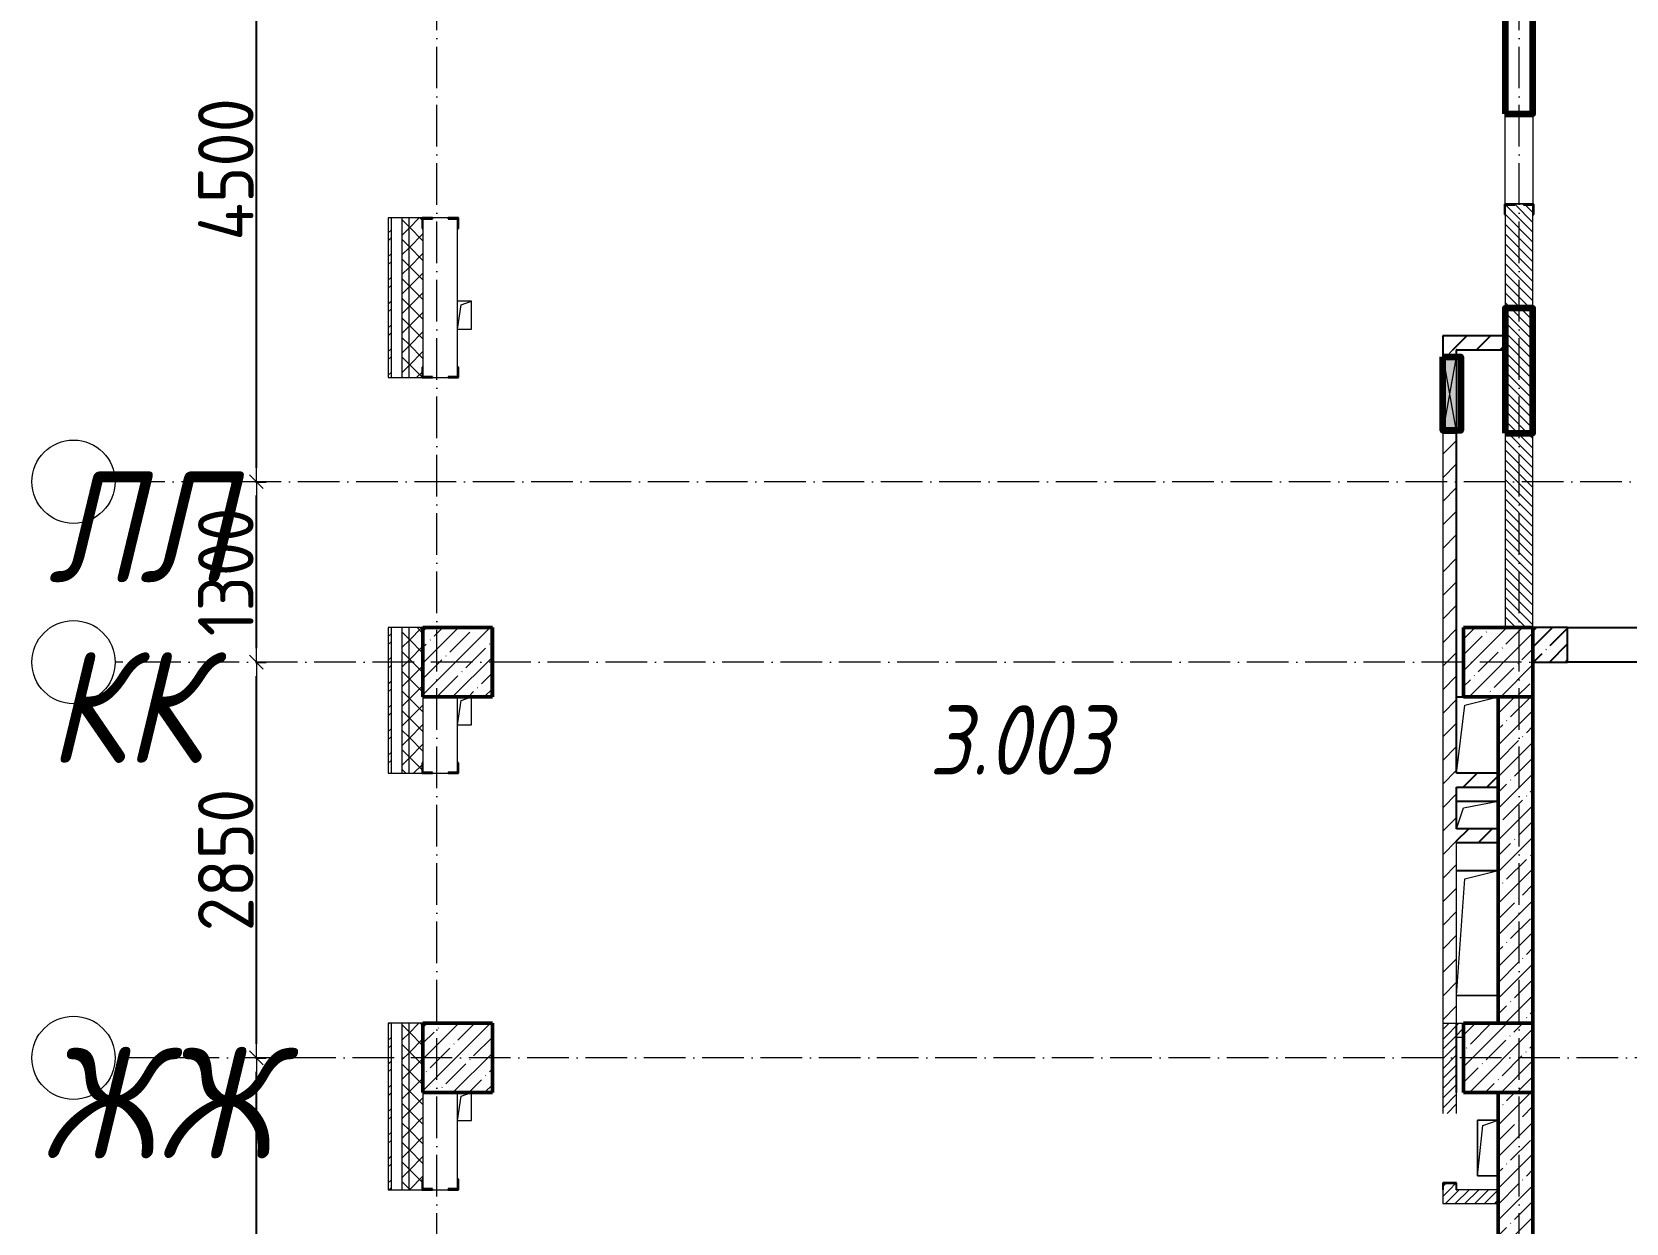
# Model space of a CAD drawing. Header units: millimetres. Extents: x -356862 to 418287, y 0 to 839748.
# Drawn here: x 137160 to 148651, y 516757 to 525337 of the extents above; entities that cross this region are included whole.
import ezdxf

# ---------------------------------------------------------------- set-up
doc = ezdxf.new("R2010")
doc.units = ezdxf.units.MM
doc.linetypes.add('50_200_ШТРИХ_1Т_ш5_п1_п1_', pattern=[700, 500, -100, 0, -100])
for name, color, linetype, lineweight in [('9.7) Заделка 956 шт', 6, 'Continuous', 158), ('A-____-____-DIMS', 7, 'Continuous', 9), ('A-DETL-GENF-OTLN', 7, 'Continuous', 9), ('A-FLOR-____-OTLN', 7, 'Continuous', 9), ('A-GENM-____-MCUT', 7, 'Continuous', 25), ('A-GENM-____-OTLN', 7, 'Continuous', 9), ('A-GENM-____-OTLN-1', 7, 'Continuous', 25), ('A-GLAZ-____-OTLN', 7, 'Continuous', 9), ('A-WALL-____-MCUT', 7, 'Continuous', 13), ('A-WALL-____-MCUT-1', 7, 'Continuous', 9), ('A-WALL-____-MCUT-2', 7, 'Continuous', 50), ('A-WALL-____-PATT-1', 7, 'Continuous', 9), ('A-WALL-FNSH-MCUT-1', 7, 'Continuous', 9), ('I-WALL-____-OTLN', 7, 'Continuous', 9), ('S-COLS-____-MCUT', 7, 'Continuous', 50), ('S-COLS-____-OTLN', 7, 'Continuous', 9), ('S-GRID-____-IDEN', 7, 'Continuous', 9), ('S-GRID-____-OTLN-1', 7, '50_200_ШТРИХ_1Т_ш5_п1_п1_', 9), ('Марки помещений', 7, 'Continuous', 9)]:
    doc.layers.add(name, color=color, linetype=linetype, lineweight=lineweight)
doc.styles.add('ISOCPEUR_I_2', font='isocpeui.ttf', dxfattribs={"width": 0.85, "height": 2.3})
doc.styles.add('ISOCPEUR_I_9', font='isocpeui.ttf', dxfattribs={"width": 0.9, "height": 250})
doc.styles.add('СПДС', font='isocpeur.ttf', dxfattribs={"width": 0.9})
doc.dimstyles.new('Размера А3', dxfattribs={"dimtxt": 200, "dimasz": 100, "dimexe": 70, "dimexo": 100, "dimgap": 20, "dimtad": 1, "dimdec": 0, "dimrnd": 10, "dimzin": 0, "dimdsep": 46, "dimtxsty": 'СПДС', "dimblk": 'ARROWHEAD_6', "dimcen": 1, "dimclrd": 256, "dimclre": 256, "dimclrt": 256, "dimazin": 0, "dimtfac": 1, "dimtdec": 0, "dimtmove": 2, "dimatfit": 3, "dimfxl": 1, "dimtolj": 1, "dimtzin": 0, "dimarcsym": 0})
pattern_1 = [(45, (142429.057, 459015.94), (-35.35534, 35.35534), [])]
pattern_2 = [(45, (142429.06, 459015.94), (-114.04925, 114.04925), []), (45, (142543.1, 459015.94), (-114.04925, 114.04925), [201.612, -40.322, 3.353, -36.97])]
pattern_3 = [(45, (142429.06, 459015.94), (-84.85281, 84.85281), [])]
pattern_4 = [(45, (142429.06, 459015.94), (-70.71068, 70.71068), []), (135, (142429.06, 459015.94), (-70.71068, -70.71068), [])]

# ---------------------------------------------------------------- blocks, each defined once
blk = doc.blocks.new('BSC_Колонна _Прямоугольная - 500х500-V25-АР1_План отверстий 3 этажа в осях 1-64_Ю-ЯЯ')
at = {"layer": 'S-COLS-____-OTLN'}
h = blk.add_hatch(dxfattribs=at)
h.set_pattern_fill('FP_32', color=256, style=0, pattern_type=2)
h.set_pattern_definition([(45, (2200, -61781.04), (-114.04925, 114.04925), []), (45, (2314.05, -61781.04), (-114.04925, 114.04925), [201.613, -40.323, 3.353, -36.97])])
h.paths.add_polyline_path([(-250, -250), (250, -250), (250, 250), (-250, 250)], flags=0)
at = {"layer": 'S-COLS-____-MCUT'}
for p, q in [((250, 250), (-250, 250)), ((-250, 250), (-250, -250)), ((250, -250), (250, 250)), ((-250, -250), (250, -250))]:
    blk.add_line(p, q, dxfattribs=at)
blk = doc.blocks.new('BSC_Колонна _Прямоугольная - 500х500-V29-АР1_План отверстий 3 этажа в осях 1-64_Ю-ЯЯ')
at = {"layer": 'S-COLS-____-OTLN'}
h = blk.add_hatch(dxfattribs=at)
h.set_pattern_fill('FP_36', color=256, style=0, pattern_type=2)
h.set_pattern_definition([(45, (-5300, -61781.04), (-114.04925, 114.04925), []), (45, (-5185.95, -61781.04), (-114.04925, 114.04925), [201.613, -40.323, 3.353, -36.97])])
h.paths.add_polyline_path([(-250, -250), (250, -250), (250, 250), (-250, 250)], flags=0)
at = {"layer": 'S-COLS-____-MCUT'}
for p, q in [((250, 250), (-250, 250)), ((-250, 250), (-250, -250)), ((250, -250), (250, 250)), ((-250, -250), (250, -250))]:
    blk.add_line(p, q, dxfattribs=at)
blk = doc.blocks.new('BSC_Колонна _Прямоугольная - 500х500-V58-АР1_План отверстий 3 этажа в осях 1-64_Ю-ЯЯ')
at = {"layer": 'S-COLS-____-OTLN'}
h = blk.add_hatch(dxfattribs=at)
h.set_pattern_fill('FP_66', color=256, style=0, pattern_type=2)
h.set_pattern_definition([(45, (2200, -58931.04), (-114.04925, 114.04925), []), (45, (2314.05, -58931.04), (-114.04925, 114.04925), [201.613, -40.323, 3.353, -36.97])])
h.paths.add_polyline_path([(-250, -250), (250, -250), (250, 250), (-250, 250), (-250, -93)], flags=0)
at = {"layer": 'S-COLS-____-MCUT'}
for p, q in [((250, 250), (-250, 250)), ((-250, 250), (-250, -250)), ((250, -250), (250, 250)), ((-250, -250), (250, -250))]:
    blk.add_line(p, q, dxfattribs=at)
blk = doc.blocks.new('BSC_Колонна _Прямоугольная - 500х500-V59-АР1_План отверстий 3 этажа в осях 1-64_Ю-ЯЯ')
at = {"layer": 'S-COLS-____-OTLN'}
h = blk.add_hatch(dxfattribs=at)
h.set_pattern_fill('FP_67', color=256, style=0, pattern_type=2)
h.set_pattern_definition([(45, (-5300, -58931.04), (-114.04925, 114.04925), []), (45, (-5185.95, -58931.04), (-114.04925, 114.04925), [201.613, -40.323, 3.353, -36.97])])
h.paths.add_polyline_path([(-250, -250), (250, -250), (250, 250), (-250, 250)], flags=0)
at = {"layer": 'S-COLS-____-MCUT'}
for p, q in [((250, 250), (-250, 250)), ((-250, 250), (-250, -250)), ((250, -250), (250, 250)), ((-250, -250), (250, -250))]:
    blk.add_line(p, q, dxfattribs=at)
blk = doc.blocks.new('Фахверк_СКБ_Уголок - 250_2700-27497298-АР1_План отверстий 3 этажа в осях 1-64_Ю-ЯЯ')
at = {"layer": 'A-GENM-____-MCUT'}
for p, q in [((200, 181), (125, 181)), ((125, 181), (125, 106)), ((131, 106), (131, 175)), ((131, 175), (200, 175)), ((200, 175), (200, 181)), ((125, 106), (131, 106)), ((131, -6), (125, -6)), ((125, -6), (125, -81)), ((125, -81), (200, -81)), ((131, -75), (131, -6)), ((200, -75), (131, -75)), ((200, -81), (200, -75))]:
    blk.add_line(p, q, dxfattribs=at)
blk = doc.blocks.new('154_Стойка_СКБ_Уголок - СМ-2480_200-28346303-АР1_План отверстий 3 этажа в осях 1-64_Ю-ЯЯ')
at = {"layer": 'A-GENM-____-MCUT'}
for p, q in [((125, 156), (125, 81)), ((200, 156), (125, 156)), ((131, 81), (131, 150)), ((131, 150), (200, 150)), ((200, 150), (200, 156)), ((125, 81), (131, 81)), ((131, 19), (125, 19)), ((125, 19), (125, -56)), ((131, -50), (131, 19)), ((125, -56), (200, -56)), ((200, -50), (131, -50)), ((200, -56), (200, -50))]:
    blk.add_line(p, q, dxfattribs=at)
blk = doc.blocks.new('Стойка_Влож_Полоса боковая - Полоса-V164-АР1_План отверстий 3 этажа в осях 1-64_Ю-ЯЯ')
at = {"layer": 'A-GENM-____-OTLN'}
for p, q in [((-5, 60), (0, 60)), ((-5, -60), (-5, 60)), ((0, 31), (0, -31)), ((0, -60), (-5, -60))]:
    blk.add_line(p, q, dxfattribs=at)
blk = doc.blocks.new('154_Фахверк_СКБ_Швеллер - Тип_100_3960_зеркало-29769493-АР1_План отверстий 3 этажа в осях 1-64_Ю-ЯЯ')
at = {"layer": 'A-GENM-____-MCUT'}
for p, q in [((175, 50), (125, 50)), ((125, 50), (125, -50)), ((128, 47), (175, 47)), ((128, -47), (128, 47)), ((175, 47), (175, 50)), ((125, -50), (175, -50)), ((175, -47), (128, -47)), ((175, -50), (175, -47))]:
    blk.add_line(p, q, dxfattribs=at)
blk = doc.blocks.new('AR_Отверстие прямоугольное _в плите_ - AR_Отверстие прямоугольное _в плите_-30459278-АР1_План отверстий 3 этажа в осях 1-64_Ю-ЯЯ')
at = {"layer": 'A-GENM-____-OTLN'}
for p, q in [((75, 200), (-75, 200)), ((-75, 200), (-75, -200)), ((-75, -200), (-37, 163)), ((-37, 163), (75, 200)), ((-75, -200), (75, -200))]:
    blk.add_line(p, q, dxfattribs=at)
blk = doc.blocks.new('AR_Отверстие прямоугольное _в плите_ - AR_Отверстие прямоугольное _в плите_-30510733-АР1_План отверстий 3 этажа в осях 1-64_Ю-ЯЯ')
at = {"layer": 'A-GENM-____-OTLN'}
for p, q in [((50, 100), (-50, 100)), ((-50, -100), (-25, 75)), ((-25, 75), (50, 100)), ((50, -100), (50, 100)), ((-50, -100), (50, -100))]:
    blk.add_line(p, q, dxfattribs=at)
blk = doc.blocks.new('AR_Отверстие прямоугольное _в плите_ - AR_Отверстие прямоугольное _в плите_-V195-АР1_План отверстий 3 этажа в осях 1-64_Ю-ЯЯ')
at = {"layer": 'A-GENM-____-OTLN'}
for p, q in [((150, 100), (-150, 100)), ((-150, -100), (-100, 50)), ((-100, 50), (150, 100))]:
    blk.add_line(p, q, dxfattribs=at)
blk = doc.blocks.new('AR_Отверстие прямоугольное _в плите_ - AR_Отверстие прямоугольное _в плите_-30552638-АР1_План отверстий 3 этажа в осях 1-64_Ю-ЯЯ')
at = {"layer": 'A-GENM-____-OTLN'}
for p, q in [((-100, 275), (-150, 275)), ((-90, 215), (150, 275)), ((-150, -275), (-90, 215))]:
    blk.add_line(p, q, dxfattribs=at)
blk = doc.blocks.new('AR_Отверстие прямоугольное _в плите_ - AR_Отверстие прямоугольное _в плите_-V197-АР1_План отверстий 3 этажа в осях 1-64_Ю-ЯЯ')
at = {"layer": 'A-GENM-____-OTLN'}
for p, q in [((150, 450), (-150, 450)), ((-150, -450), (-90, 390)), ((-90, 390), (150, 450)), ((-150, -450), (150, -450))]:
    blk.add_line(p, q, dxfattribs=at)
blk = doc.blocks.new('AR_Отверстие прямоугольное _в стене_ - AR_Отверстие прямоугольное _в стене__ОВ-36912551-АР1_План отверстий 3 этажа в осях 1-64_Ю-ЯЯ')
at = {"layer": 'A-GLAZ-____-OTLN'}
blk.add_hatch(color=256, dxfattribs=at).paths.add_polyline_path([(275, -50), (275, 50), (-275, 50), (-275, -50)], flags=0)
at = {"layer": 'A-DETL-GENF-OTLN'}
for p, q in [((-275, -50), (-275, 50)), ((-275, 50), (275, 50)), ((275, 50), (-275, -50)), ((-275, 50), (275, -50)), ((275, 50), (-275, 50)), ((-275, 50), (-275, -50)), ((275, -50), (-275, -50)), ((-275, -50), (275, -50))]:
    blk.add_line(p, q, dxfattribs=at)
blk = doc.blocks.new('154_Фахверк_СКБ_Швеллер - Тип_100_3960_зеркало-28515619-АР1_План отверстий 3 этажа в осях 1-64_Ю-ЯЯ')
at = {"layer": 'A-GENM-____-MCUT'}
for p, q in [((175, 50), (125, 50)), ((125, 50), (125, -50)), ((128, 47), (175, 47)), ((128, -47), (128, 47)), ((175, 47), (175, 50)), ((125, -50), (175, -50)), ((175, -47), (128, -47)), ((175, -50), (175, -47))]:
    blk.add_line(p, q, dxfattribs=at)
blk = doc.blocks.new('Ось сетки - Круг_Ø6_00__ISO-2_5_0_9K_-25732049-АР1_План отверстий 3 этажа в осях 1-64_Ю-ЯЯ')
at = {"layer": 'S-GRID-____-IDEN'}
blk.add_circle((0, 0), 3, dxfattribs=at)
blk = doc.blocks.new('ARROWHEAD_6')
at = {"color": 0, "linetype": 'Continuous'}
for p, q in [((0, 0), (-1, 0)), ((-0.5, -0.5), (0.5, 0.5))]:
    blk.add_line(p, q, dxfattribs=at)
blk = doc.blocks.new('*D2542')
at = {"layer": 'A-____-____-DIMS', "lineweight": -2, "transparency": 16777216}
for p, q in [((138772, 517947), (138848, 517947)), ((138778, 514397), (138778, 517847)), ((138772, 514297), (138848, 514297))]:
    blk.add_line(p, q, dxfattribs=at)
at = {"layer": 'Defpoints', "color": 0, "transparency": 16777216}
for p in [(138672, 517947), (138778, 517947), (138672, 514297)]:
    blk.add_point(p, dxfattribs=at)
at = {"layer": 'A-____-____-DIMS', "lineweight": -2, "transparency": 16777216, "xscale": 100, "yscale": 100, "zscale": 100}
for p, rotation in [((138778, 517947), 90), ((138778, 514297), 270)]:
    blk.add_blockref('ARROWHEAD_6', p, dxfattribs=dict(at, rotation=rotation))
at = {"layer": 'A-____-____-DIMS', "transparency": 16777216, "insert": (138558, 516122), "char_height": 400, "attachment_point": 5, "rotation": 90, "style": 'СПДС'}
blk.add_mtext('\\A1;3650', dxfattribs=at)
blk = doc.blocks.new('*D2543')
at = {"layer": 'A-____-____-DIMS', "lineweight": -2, "transparency": 16777216}
for p, q in [((138772, 520797), (138848, 520797)), ((138778, 518047), (138778, 520697)), ((138772, 517947), (138848, 517947))]:
    blk.add_line(p, q, dxfattribs=at)
at = {"layer": 'Defpoints', "color": 0, "transparency": 16777216}
for p in [(138672, 520797), (138778, 520797), (138672, 517947)]:
    blk.add_point(p, dxfattribs=at)
at = {"layer": 'A-____-____-DIMS', "lineweight": -2, "transparency": 16777216, "xscale": 100, "yscale": 100, "zscale": 100}
for p, rotation in [((138778, 520797), 90), ((138778, 517947), 270)]:
    blk.add_blockref('ARROWHEAD_6', p, dxfattribs=dict(at, rotation=rotation))
at = {"layer": 'A-____-____-DIMS', "transparency": 16777216, "insert": (138558, 519372), "char_height": 400, "attachment_point": 5, "rotation": 90, "style": 'СПДС'}
blk.add_mtext('\\A1;2850', dxfattribs=at)
blk = doc.blocks.new('*D2544')
at = {"layer": 'A-____-____-DIMS', "lineweight": -2, "transparency": 16777216}
for p, q in [((138772, 522097), (138848, 522097)), ((138778, 520897), (138778, 521997)), ((138772, 520797), (138848, 520797))]:
    blk.add_line(p, q, dxfattribs=at)
at = {"layer": 'Defpoints', "color": 0, "transparency": 16777216}
for p in [(138672, 522097), (138778, 522097), (138672, 520797)]:
    blk.add_point(p, dxfattribs=at)
at = {"layer": 'A-____-____-DIMS', "lineweight": -2, "transparency": 16777216, "xscale": 100, "yscale": 100, "zscale": 100}
for p, rotation in [((138778, 522097), 90), ((138778, 520797), 270)]:
    blk.add_blockref('ARROWHEAD_6', p, dxfattribs=dict(at, rotation=rotation))
at = {"layer": 'A-____-____-DIMS', "transparency": 16777216, "insert": (138558, 521447), "char_height": 400, "attachment_point": 5, "rotation": 90, "style": 'СПДС'}
blk.add_mtext('\\A1;1300', dxfattribs=at)
blk = doc.blocks.new('*D2545')
at = {"layer": 'A-____-____-DIMS', "lineweight": -2, "transparency": 16777216}
for p, q in [((138772, 526597), (138848, 526597)), ((138778, 522197), (138778, 526497)), ((138772, 522097), (138848, 522097))]:
    blk.add_line(p, q, dxfattribs=at)
at = {"layer": 'Defpoints', "color": 0, "transparency": 16777216}
for p in [(138672, 526597), (138778, 526597), (138672, 522097)]:
    blk.add_point(p, dxfattribs=at)
at = {"layer": 'A-____-____-DIMS', "lineweight": -2, "transparency": 16777216, "xscale": 100, "yscale": 100, "zscale": 100}
for p, rotation in [((138778, 526597), 90), ((138778, 522097), 270)]:
    blk.add_blockref('ARROWHEAD_6', p, dxfattribs=dict(at, rotation=rotation))
at = {"layer": 'A-____-____-DIMS', "transparency": 16777216, "insert": (138558, 524347), "char_height": 400, "attachment_point": 5, "rotation": 90, "style": 'СПДС'}
blk.add_mtext('\\A1;4500', dxfattribs=at)

msp = doc.modelspace()

# ---------------------------------------------------------------- hatches: boundary and pattern name
h = msp.add_hatch()
h.set_pattern_fill('FP_7', color=256, style=0, pattern_type=2)
h.set_pattern_definition(pattern_3)
h.paths.add_polyline_path([(147429.0567, 523046.983), (147779.0567, 523046.983), (147779.0567, 523146.983), (147329.0567, 523146.983), (147329.0567, 523046.983), (147426.0567, 523046.983)], flags=0)
h = msp.add_hatch()
h.set_pattern_fill('FP_12', color=256, style=0, pattern_type=2)
h.set_pattern_definition(pattern_2)
h.paths.add_polyline_path([(150029.0567, 520796.983), (150029.0567, 521046.983), (149829.0567, 521046.983), (149829.0567, 520796.983)], flags=0)
h.paths.add_polyline_path([(147979.0567, 520796.983), (148229.0567, 520796.983), (148229.0567, 521046.983), (147979.0567, 521046.983)], flags=0)
h = msp.add_hatch()
h.set_pattern_fill('FP_7', color=256, style=0, pattern_type=2)
h.set_pattern_definition(pattern_3)
h.paths.add_polyline_path([(147729.0567, 519896.983), (147729.0567, 519996.983), (147429.0567, 519996.983), (147429.0567, 519896.983)], flags=0)
h = msp.add_hatch()
h.set_pattern_fill('FP_7', color=256, style=0, pattern_type=2)
h.set_pattern_definition(pattern_3)
h.paths.add_polyline_path([(147729.0567, 519496.983), (147729.0567, 519596.983), (147429.0567, 519596.983), (147429.0567, 519496.983)], flags=0)
at = {"layer": 'A-WALL-____-PATT-1'}
h = msp.add_hatch(dxfattribs=at)
h.set_pattern_fill('FP_6', color=256, style=0, pattern_type=2)
h.set_pattern_definition([(45, (142429.06, 459015.94), (-85.53659, 85.53659), []), (45, (142486.08, 459015.94), (-85.53659, 85.53659), [])])
h.paths.add_polyline_path([(139729.0567, 513946.983), (139749.0567, 513946.983), (139749.0567, 515196.983), (139729.0567, 515196.983), (139729.0567, 514624.9087)], flags=0)
h.paths.add_polyline_path([(139729.0567, 516996.983), (139749.0567, 516996.983), (139749.0567, 518196.983), (139729.0567, 518196.983), (139729.0567, 517853.8789)], flags=0)
h.paths.add_polyline_path([(139749.0567, 519996.983), (139749.0567, 521046.983), (139729.0567, 521046.983), (139729.0567, 519996.983)], flags=0)
h.paths.add_polyline_path([(139749.0567, 522846.983), (139749.0567, 523996.983), (139729.0567, 523996.983), (139729.0567, 522846.983)], flags=0)
h.paths.add_polyline_path([(139729.0567, 525796.983), (139749.0567, 525796.983), (139749.0567, 526866.983), (139729.0567, 526866.983), (139729.0567, 525926.3044)], flags=0)
h = msp.add_hatch(dxfattribs=at)
h.set_pattern_fill('FP_4', color=256, style=0, pattern_type=2)
h.set_pattern_definition(pattern_4)
h.paths.add_polyline_path([(139829.0567, 514046.983), (139879.0567, 514046.983), (139879.0567, 515196.983), (139829.0567, 515196.983), (139829.0567, 514624.9087)], flags=0)
h.paths.add_polyline_path([(139829.0567, 516996.983), (139879.0567, 516996.983), (139879.0567, 518196.983), (139829.0567, 518196.983), (139829.0567, 517853.8789)], flags=0)
h.paths.add_polyline_path([(139829.0567, 519996.983), (139879.0567, 519996.983), (139879.0567, 521046.983), (139829.0567, 521046.983)], flags=0)
h.paths.add_polyline_path([(139879.0567, 522846.983), (139879.0567, 523996.983), (139829.0567, 523996.983), (139829.0567, 522846.983)], flags=0)
h.paths.add_polyline_path([(139829.0567, 525796.983), (139879.0567, 525796.983), (139879.0567, 526696.983), (139829.0567, 526696.983), (139829.0567, 525926.3044)], flags=0)
h = msp.add_hatch(dxfattribs=at)
h.set_pattern_fill('FP_4', color=256, style=0, pattern_type=2)
h.set_pattern_definition(pattern_4)
h.paths.add_polyline_path([(139879.0567, 514096.983), (139979.0567, 514096.983), (139979.0567, 515121.983), (139973.0567, 515121.983), (139973.0567, 515196.983), (139879.0567, 515196.983), (139879.0567, 514624.9087)], flags=0)
h.paths.add_polyline_path([(139973.0567, 516996.983), (139973.0567, 517071.983), (139979.0567, 517071.983), (139979.0567, 518196.983), (139879.0567, 518196.983), (139879.0567, 516996.983)], flags=0)
h.paths.add_polyline_path([(139879.0567, 519996.983), (139973.0567, 519996.983), (139973.0567, 520071.983), (139979.0567, 520071.983), (139979.0567, 521046.983), (139879.0567, 521046.983), (139879.0567, 520071.983)], flags=0)
h.paths.add_polyline_path([(139973.0567, 522846.983), (139973.0567, 522921.983), (139979.0567, 522921.983), (139979.0567, 523921.983), (139973.0567, 523921.983), (139973.0567, 523996.983), (139879.0567, 523996.983), (139879.0567, 522846.983)], flags=0)
h.paths.add_polyline_path([(139973.0567, 525796.983), (139973.0567, 525871.983), (139979.0567, 525871.983), (139979.0567, 526696.983), (139879.0567, 526696.983), (139879.0567, 525796.983)], flags=0)
h = msp.add_hatch(dxfattribs=at)
h.set_pattern_fill('FP_9', color=256, style=0, pattern_type=2)
h.set_pattern_definition([(135, (142429.057, 459015.94), (-35.35534, -35.35534), [])])
h.paths.add_polyline_path([(147979.0567, 521046.983), (147979.0567, 524090.983), (147910.0567, 524090.983), (147910.0567, 524096.983), (147848.0567, 524096.983), (147848.0567, 524090.983), (147779.0567, 524090.983), (147779.0567, 521046.983)], flags=0)
h.paths.add_polyline_path([(147910.0567, 525796.983), (147910.0567, 525802.983), (147979.0567, 525802.983), (147979.0567, 526196.983), (147779.0567, 526196.983), (147779.0567, 525802.983), (147848.0567, 525802.983), (147848.0567, 525796.983)], flags=0)
h = msp.add_hatch(dxfattribs=at)
h.set_pattern_fill('FP_7', color=256, style=0, pattern_type=2)
h.set_pattern_definition(pattern_3)
h.paths.add_polyline_path([(147429.0567, 518196.983), (147429.0567, 522446.983), (147329.0567, 522446.983), (147329.0567, 518196.983)], flags=0)
h.paths.add_polyline_path([(147332.0567, 522999.983), (147426.0567, 522999.983), (147426.0567, 523046.983), (147332.0567, 523046.983)], flags=0)
h = msp.add_hatch(dxfattribs=at)
h.set_pattern_fill('FP_12', color=256, style=0, pattern_type=2)
h.set_pattern_definition(pattern_2)
h.paths.add_polyline_path([(147979.0567, 518196.983), (147979.0567, 520546.983), (147729.0567, 520546.983), (147729.0567, 518196.983)], flags=0)
h = msp.add_hatch(dxfattribs=at)
h.set_pattern_fill('FP_8', color=256, style=0, pattern_type=2)
h.set_pattern_definition(pattern_1)
h.paths.add_polyline_path([(147429.0567, 518096.983), (147479.0567, 518096.983), (147479.0567, 518196.983), (147329.0567, 518196.983), (147329.0567, 518096.983)], flags=0)
h = msp.add_hatch(dxfattribs=at)
h.set_pattern_fill('FP_8', color=256, style=0, pattern_type=2)
h.set_pattern_definition(pattern_1)
h.paths.add_polyline_path([(147426.0567, 516996.983), (147426.0567, 517043.983), (147332.0567, 517043.983), (147332.0567, 516996.983), (147379.0567, 516996.983)], flags=0)
h.paths.add_polyline_path([(147329.0567, 517546.983), (147429.0567, 517546.983), (147429.0567, 518096.983), (147329.0567, 518096.983)], flags=0)
h = msp.add_hatch(dxfattribs=at)
h.set_pattern_fill('FP_12', color=256, style=0, pattern_type=2)
h.set_pattern_definition(pattern_2)
h.paths.add_polyline_path([(147979.0567, 514446.983), (147979.0567, 517696.983), (147729.0567, 517696.983), (147729.0567, 514446.983)], flags=0)
h = msp.add_hatch(dxfattribs=at)
h.set_pattern_fill('FP_8', color=256, style=0, pattern_type=2)
h.set_pattern_definition(pattern_1)
h.paths.add_polyline_path([(147426.0567, 516896.983), (147729.0567, 516896.983), (147729.0567, 516996.983), (147329.0567, 516996.983), (147329.0567, 516896.983)], flags=0)

# ---------------------------------------------------------------- linework, layer by layer
for p, q in [((147779.0567, 523146.983), (147329.0567, 523146.983)), ((147329.0567, 523146.983), (147329.0567, 523046.983)), ((147429.0567, 523046.983), (147779.0567, 523046.983)), ((147429.0567, 519996.983), (147429.0567, 522446.983)), ((148229.0567, 521046.983), (147979.0567, 521046.983)), ((148229.0567, 520796.983), (148229.0567, 521046.983)), ((148229.0567, 521046.983), (149829.0567, 521046.983)), ((147979.0567, 520796.983), (148229.0567, 520796.983)), ((149829.0567, 520796.983), (148229.0567, 520796.983)), ((147429.0567, 520546.983), (147479.0567, 520546.983)), ((147729.0567, 519996.983), (147429.0567, 519996.983)), ((147429.0567, 519596.983), (147429.0567, 519896.983)), ((147429.0567, 519896.983), (147729.0567, 519896.983)), ((147429.0567, 519796.983), (147729.0567, 519796.983)), ((147729.0567, 519596.983), (147429.0567, 519596.983)), ((147429.0567, 519496.983), (147729.0567, 519496.983)), ((147429.0567, 519296.983), (147729.0567, 519296.983))]:
    msp.add_line(p, q)
for points in [[(140479.0567, 521046.983), (140229.0567, 521046.983)], [(140473.0567, 520546.983), (140473.0567, 521046.983)], [(147429.0567, 520539.0485), (147429.0567, 521039.0485)], [(140479.0567, 520546.983), (140229.0567, 520546.983)], [(140479.0567, 518196.983), (140229.0567, 518196.983)], [(140479.0567, 517696.983), (140479.0567, 518196.983)], [(147429.0567, 517696.983), (147429.0567, 518196.983)], [(140479.0567, 517696.983), (140229.0567, 517696.983)]]:
    msp.add_lwpolyline(points)
at = {"layer": '9.7) Заделка 956 шт'}
for points in [[(147779.0567, 524746.983), (147979.0567, 524746.983), (147979.0567, 525696.983), (147779.0567, 525696.983)], [(147779.0567, 522446.983), (147979.0567, 522446.983), (147979.0567, 523346.983), (147779.0567, 523346.983)], [(147329.0567, 522996.983), (147458.3227, 522996.983), (147458.3227, 522464.7369), (147329.0567, 522464.7369)]]:
    msp.add_lwpolyline(points, close=True, dxfattribs=at)
at = {"layer": 'A-FLOR-____-OTLN'}
for p, q in [((147729.0567, 518396.983), (147429.0567, 518396.983)), ((147579.0567, 517496.983), (147729.0567, 517496.983)), ((147579.0567, 517096.983), (147579.0567, 517496.983)), ((147729.0567, 517096.983), (147579.0567, 517096.983))]:
    msp.add_line(p, q, dxfattribs=at)
at = {"layer": 'A-WALL-____-MCUT'}
for p, q in [((139973.0567, 523996.983), (139749.0567, 523996.983)), ((139749.0567, 523996.983), (139749.0567, 522846.983)), ((140160.0567, 523996.983), (140048.0567, 523996.983)), ((147779.0567, 524021.983), (147779.0567, 521046.983)), ((147979.0567, 521046.983), (147979.0567, 524021.983)), ((140229.0567, 522921.983), (140229.0567, 523921.983)), ((139749.0567, 522846.983), (139973.0567, 522846.983)), ((140048.0567, 522846.983), (140160.0567, 522846.983)), ((139979.0567, 521046.983), (139749.0567, 521046.983)), ((139749.0567, 521046.983), (139749.0567, 519996.983)), ((140229.0567, 520546.6355), (139979.0567, 520546.6355)), ((140229.0567, 520071.983), (140229.0567, 520546.6355)), ((139749.0567, 519996.983), (139973.0567, 519996.983)), ((140048.0567, 519996.983), (140160.0567, 519996.983)), ((139979.0567, 518196.983), (139749.0567, 518196.983)), ((139749.0567, 518196.983), (139749.0567, 516996.983)), ((140229.0567, 517071.983), (140229.0567, 517696.983)), ((139749.0567, 516996.983), (139973.0567, 516996.983)), ((140048.0567, 516996.983), (140160.0567, 516996.983))]:
    msp.add_line(p, q, dxfattribs=at)
at = {"layer": 'A-WALL-____-MCUT-1'}
for p, q in [((139829.0567, 522846.983), (139829.0567, 523996.983)), ((139879.0567, 522846.983), (139879.0567, 523996.983)), ((139979.0567, 523921.983), (139979.0567, 522921.983)), ((139829.0567, 519996.983), (139829.0567, 521046.983)), ((139879.0567, 519996.983), (139879.0567, 521046.983)), ((139979.0567, 520546.6355), (139979.0567, 520071.983)), ((139829.0567, 516996.983), (139829.0567, 518196.983)), ((139879.0567, 516996.983), (139879.0567, 518196.983)), ((139979.0567, 517696.983), (139979.0567, 517071.983))]:
    msp.add_line(p, q, dxfattribs=at)
at = {"layer": 'A-WALL-____-MCUT-2'}
for p, q in [((147729.0567, 520546.983), (147729.0567, 518196.983)), ((147979.0567, 518196.983), (147979.0567, 520546.983)), ((147729.0567, 517696.983), (147729.0567, 514446.983)), ((147979.0567, 514196.983), (147979.0567, 517696.983))]:
    msp.add_line(p, q, dxfattribs=at)
at = {"layer": 'A-WALL-FNSH-MCUT-1'}
for p, q in [((139729.0567, 523996.983), (139729.0567, 522846.983)), ((139749.0567, 523996.983), (139729.0567, 523996.983)), ((139729.0567, 522846.983), (139749.0567, 522846.983)), ((147329.0567, 522446.983), (147329.0567, 517546.983)), ((139729.0567, 521046.983), (139729.0567, 519996.983)), ((139749.0567, 521046.983), (139729.0567, 521046.983)), ((139729.0567, 519996.983), (139749.0567, 519996.983)), ((147429.0567, 518196.983), (147429.0567, 519496.983)), ((139729.0567, 518196.983), (139729.0567, 516996.983)), ((139749.0567, 518196.983), (139729.0567, 518196.983)), ((147329.0567, 518196.983), (147479.0567, 518196.983)), ((147429.0567, 517546.983), (147429.0567, 518096.983)), ((147429.0567, 518096.983), (147479.0567, 518096.983)), ((139729.0567, 516996.983), (139749.0567, 516996.983)), ((147329.0567, 516996.983), (147329.0567, 516896.983)), ((147729.0567, 516996.983), (147429.0567, 516996.983)), ((147329.0567, 516896.983), (147729.0567, 516896.983))]:
    msp.add_line(p, q, dxfattribs=at)
at = {"layer": 'I-WALL-____-OTLN'}
for p, q in [((147779.0567, 524096.983), (147779.0567, 524746.983)), ((147979.0567, 524746.983), (147979.0567, 524096.983))]:
    msp.add_line(p, q, dxfattribs=at)
at = {"layer": 'S-GRID-____-OTLN-1', "color": 251, "ltscale": 0.6, "true_color": 0x636466}
for p, q in [((140079.0567, 511907.5288), (140079.0567, 549908.7924)), ((147879.0567, 511907.5288), (147879.0567, 549908.7924)), ((246503.4633, 522096.983), (137760.2865, 522096.983)), ((153358.4373, 520796.983), (137760.2865, 520796.983)), ((217909.0972, 517946.983), (137760.2865, 517946.983))]:
    msp.add_line(p, q, dxfattribs=at)

# ---------------------------------------------------------------- block references
at = {"rotation": 90.0000000000001}
for name, p in [('154_Фахверк_СКБ_Швеллер - Тип_100_3960_зеркало-28515619-АР1_План отверстий 3 этажа в осях 1-64_Ю-ЯЯ', (147379.0567, 522871.983)), ('AR_Отверстие прямоугольное _в стене_ - AR_Отверстие прямоугольное _в стене__ОВ-36912551-АР1_План отверстий 3 этажа в осях 1-64_Ю-ЯЯ', (147379.0567, 522721.983))]:
    msp.add_blockref(name, p, dxfattribs=at)
for name, p in [('BSC_Колонна _Прямоугольная - 500х500-V29-АР1_План отверстий 3 этажа в осях 1-64_Ю-ЯЯ', (147729.0567, 520796.983)), ('AR_Отверстие прямоугольное _в плите_ - AR_Отверстие прямоугольное _в плите_-30552638-АР1_План отверстий 3 этажа в осях 1-64_Ю-ЯЯ', (147579.0567, 520271.983)), ('AR_Отверстие прямоугольное _в плите_ - AR_Отверстие прямоугольное _в плите_-V195-АР1_План отверстий 3 этажа в осях 1-64_Ю-ЯЯ', (147579.0567, 519696.983))]:
    msp.add_blockref(name, p)
at = {"layer": 'A-GENM-____-OTLN', "rotation": 269.9999999999999}
msp.add_blockref('Стойка_Влож_Полоса боковая - Полоса-V164-АР1_План отверстий 3 этажа в осях 1-64_Ю-ЯЯ', (147879.0567, 524096.983), dxfattribs=at)
at = {"layer": 'A-GENM-____-OTLN'}
for name, p in [('AR_Отверстие прямоугольное _в плите_ - AR_Отверстие прямоугольное _в плите_-30510733-АР1_План отверстий 3 этажа в осях 1-64_Ю-ЯЯ', (140279.0567, 523296.983)), ('AR_Отверстие прямоугольное _в плите_ - AR_Отверстие прямоугольное _в плите_-30510733-АР1_План отверстий 3 этажа в осях 1-64_Ю-ЯЯ', (140279.0567, 520446.6355)), ('AR_Отверстие прямоугольное _в плите_ - AR_Отверстие прямоугольное _в плите_-V197-АР1_План отверстий 3 этажа в осях 1-64_Ю-ЯЯ', (147579.0567, 518846.983)), ('AR_Отверстие прямоугольное _в плите_ - AR_Отверстие прямоугольное _в плите_-30510733-АР1_План отверстий 3 этажа в осях 1-64_Ю-ЯЯ', (140279.0567, 517596.6355)), ('AR_Отверстие прямоугольное _в плите_ - AR_Отверстие прямоугольное _в плите_-30459278-АР1_План отверстий 3 этажа в осях 1-64_Ю-ЯЯ', (147654.0567, 517296.983))]:
    msp.add_blockref(name, p, dxfattribs=at)
at = {"layer": 'A-GENM-____-OTLN-1'}
for name, p, rotation in [('154_Стойка_СКБ_Уголок - СМ-2480_200-28346303-АР1_План отверстий 3 этажа в осях 1-64_Ю-ЯЯ', (147829.0567, 524221.983), 269.9999999999999), ('Фахверк_СКБ_Уголок - 250_2700-27497298-АР1_План отверстий 3 этажа в осях 1-64_Ю-ЯЯ', (140054.0567, 524121.983), 269.9999999999999), ('Фахверк_СКБ_Уголок - 250_2700-27497298-АР1_План отверстий 3 этажа в осях 1-64_Ю-ЯЯ', (140154.0567, 522721.983), 89.99999999999991), ('Фахверк_СКБ_Уголок - 250_2700-27497298-АР1_План отверстий 3 этажа в осях 1-64_Ю-ЯЯ', (140154.0567, 519871.983), 89.99999999999991), ('Фахверк_СКБ_Уголок - 250_2700-27497298-АР1_План отверстий 3 этажа в осях 1-64_Ю-ЯЯ', (140154.0567, 516871.983), 89.99999999999991), ('154_Фахверк_СКБ_Швеллер - Тип_100_3960_зеркало-29769493-АР1_План отверстий 3 этажа в осях 1-64_Ю-ЯЯ', (147379.0567, 517171.983), 269.9999999999999)]:
    msp.add_blockref(name, p, dxfattribs=dict(at, rotation=rotation))
at = {"layer": 'S-COLS-____-OTLN'}
for name, p in [('BSC_Колонна _Прямоугольная - 500х500-V25-АР1_План отверстий 3 этажа в осях 1-64_Ю-ЯЯ', (140229.0567, 520796.983)), ('BSC_Колонна _Прямоугольная - 500х500-V58-АР1_План отверстий 3 этажа в осях 1-64_Ю-ЯЯ', (140229.0567, 517946.983)), ('BSC_Колонна _Прямоугольная - 500х500-V59-АР1_План отверстий 3 этажа в осях 1-64_Ю-ЯЯ', (147729.0567, 517946.983))]:
    msp.add_blockref(name, p, dxfattribs=at)
at = {"layer": 'S-GRID-____-IDEN', "xscale": 99.99999999999993, "yscale": 99.99999999999993, "zscale": 99.99999999999993, "rotation": 89.9999999999998}
for p in [(137460.2865, 522096.983), (137460.2865, 520796.983), (137460.2865, 517946.983)]:
    msp.add_blockref('Ось сетки - Круг_Ø6_00__ISO-2_5_0_9K_-25732049-АР1_План отверстий 3 этажа в осях 1-64_Ю-ЯЯ', p, dxfattribs=at)

# ---------------------------------------------------------------- texts
at = {"layer": 'S-GRID-____-IDEN', "char_height": 800, "attachment_point": 1, "style": 'ISOCPEUR_I_9'}
for s, insert, width in [('ЛЛ', (137275.2161, 522173.0588), 447.341625), ('КК', (137275.2161, 520873.0588), 447.341625), ('ЖЖ', (137227.5161, 518023.0588), 562.784625)]:
    msp.add_mtext(s, dxfattribs=dict(at, insert=insert, width=width))
at = {"layer": 'Марки помещений', "insert": (143627.5498, 520486.8519), "char_height": 500, "width": 785.65375, "attachment_point": 1, "style": 'ISOCPEUR_I_2'}
msp.add_mtext('3.003', dxfattribs=at)

# ---------------------------------------------------------------- dimensions: what is measured, and where the dimension line sits
at = {"layer": 'A-____-____-DIMS'}
for base, p1, p2, picture, middle in [((138777.6611, 526596.983), (138671.5951, 522096.983), (138671.5951, 526596.983), '*D2545', (138557.6611, 524346.983)), ((138777.6611, 522096.983), (138671.5951, 520796.983), (138671.5951, 522096.983), '*D2544', (138557.6611, 521446.983)), ((138777.6611, 520796.983), (138671.5951, 517946.983), (138671.5951, 520796.983), '*D2543', (138557.6611, 519371.983)), ((138777.6611, 517946.983), (138671.5951, 514296.983), (138671.5951, 517946.983), '*D2542', (138557.6611, 516121.983))]:
    dim = msp.add_linear_dim(base=base, p1=p1, p2=p2, angle=90, dimstyle='Размера А3', override={"dimtxt": 400}, dxfattribs=at)
    dim.commit()
    dim.dimension.update_dxf_attribs({"geometry": picture, "text_midpoint": middle})

doc.saveas('drawing.dxf')
